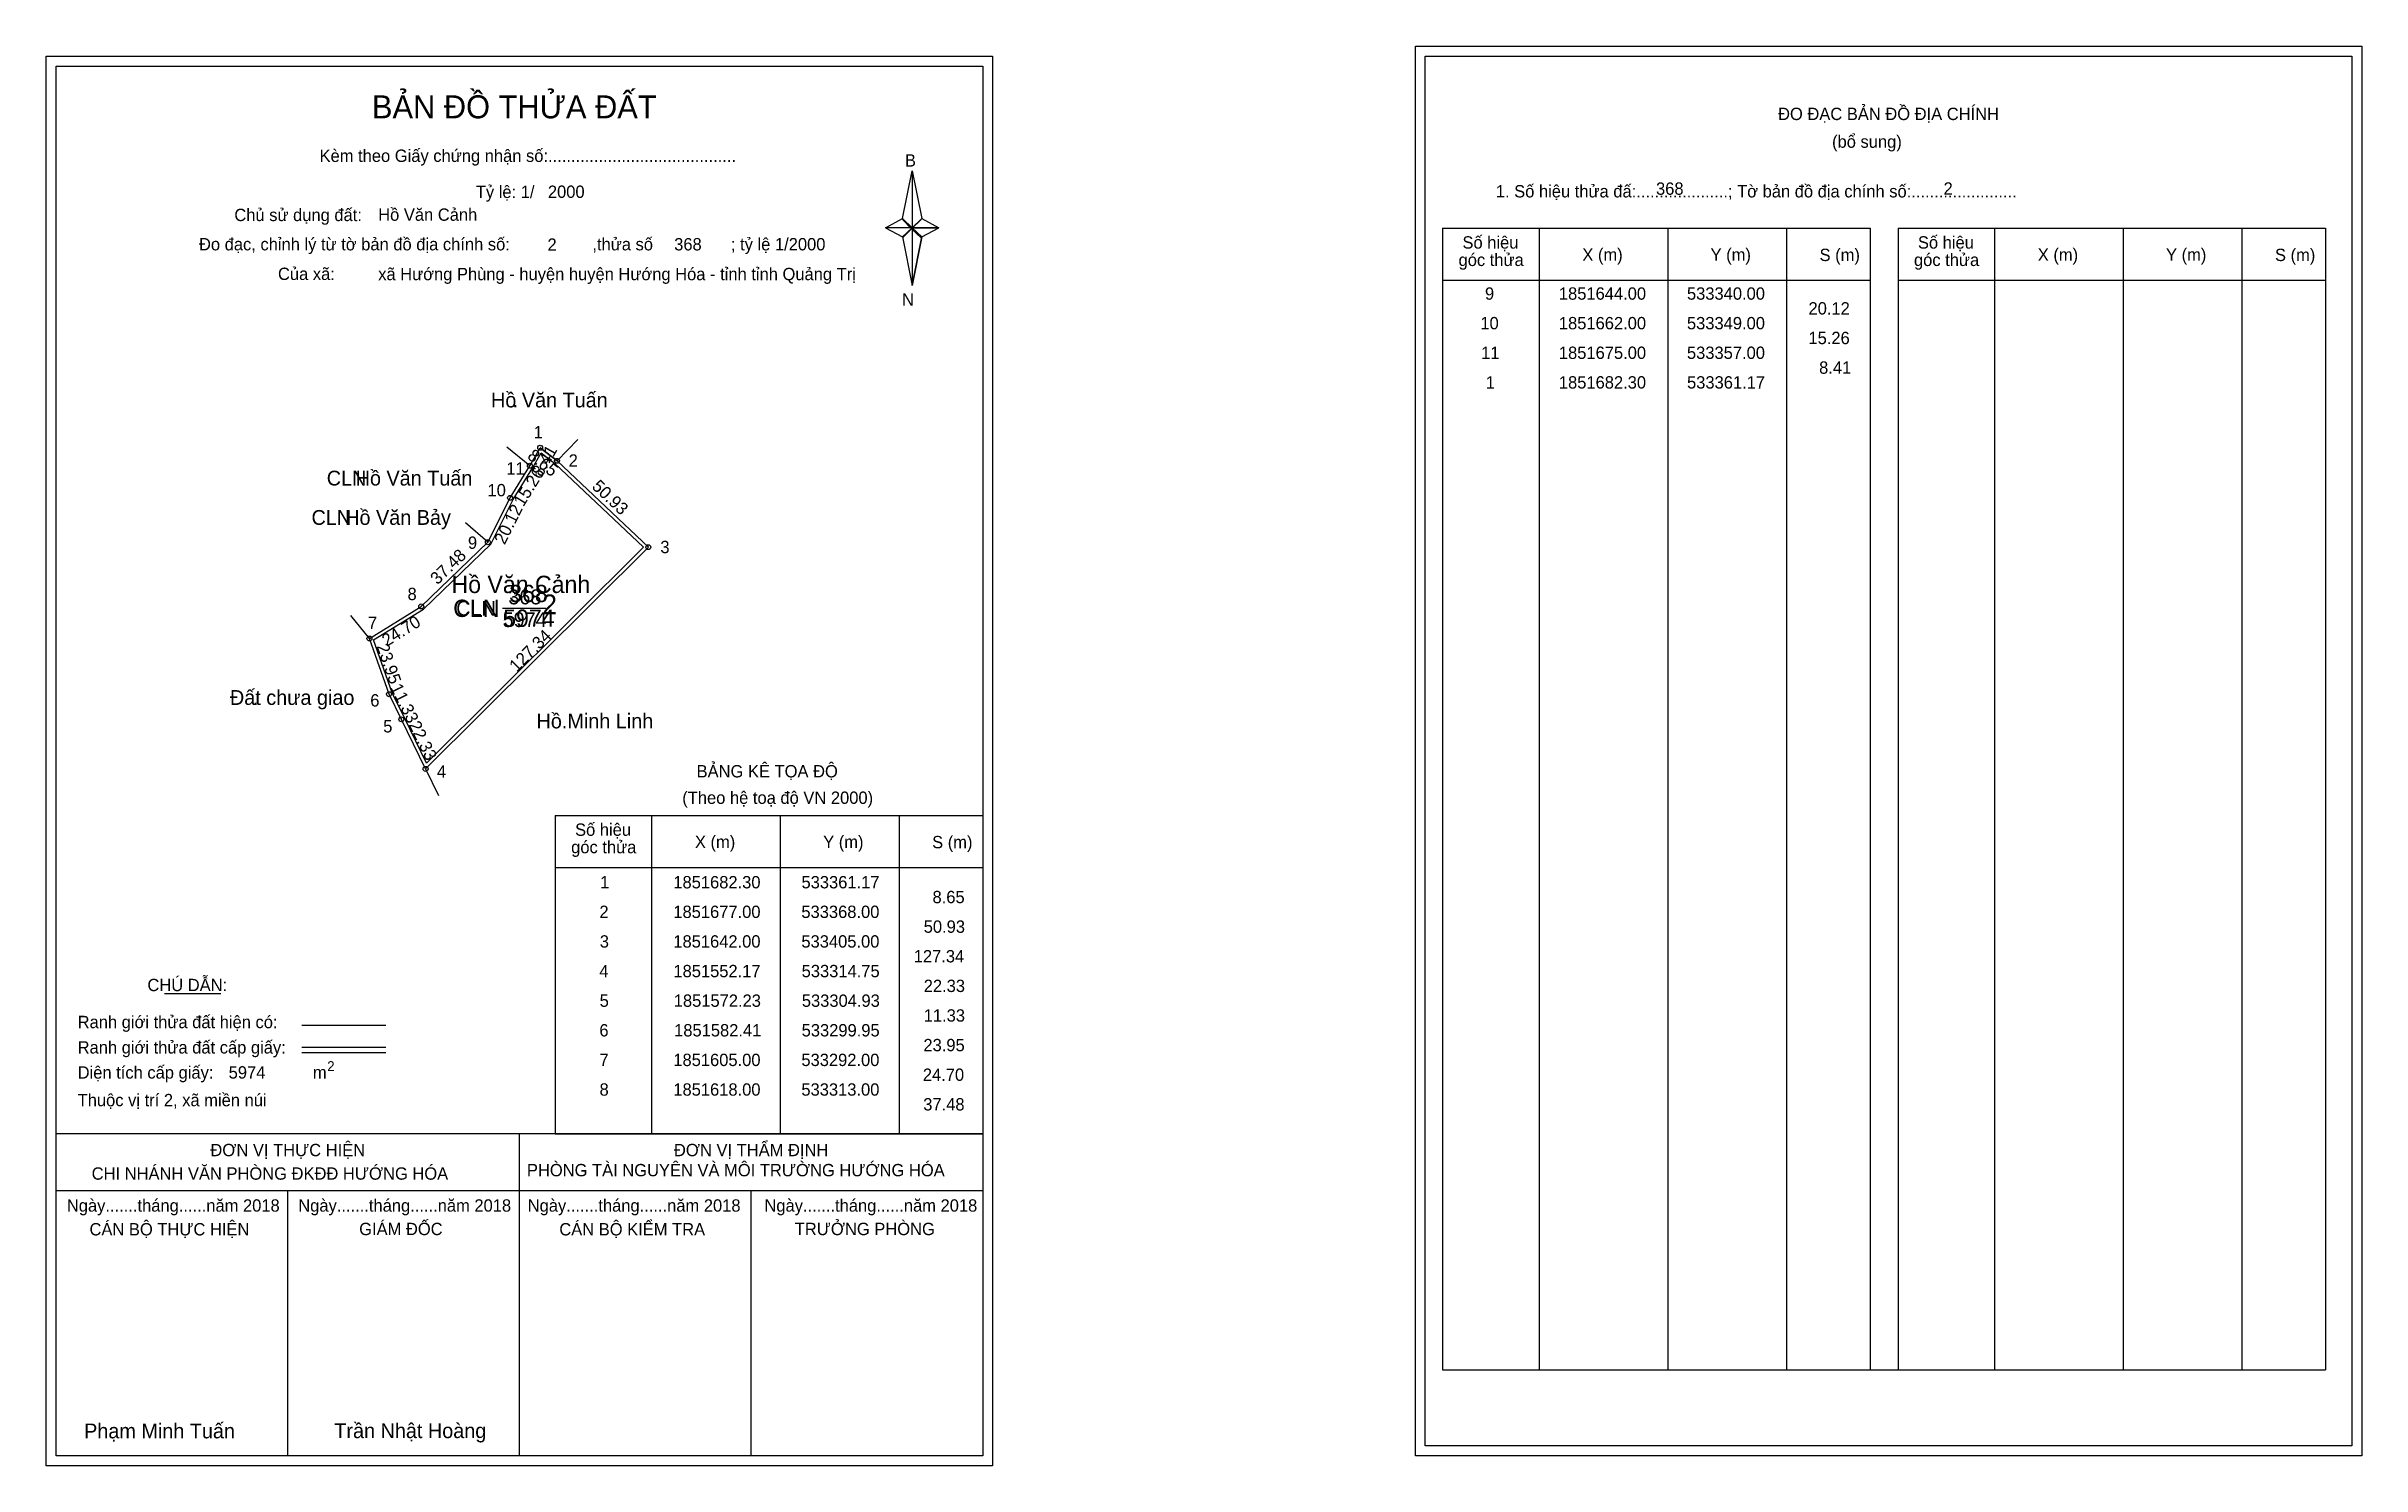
# Model space of a CAD drawing. Extents: x 533161 to 534099, y 1851270 to 1851845.
import ezdxf

# ---------------------------------------------------------------- set-up
doc = ezdxf.new("R2010")
doc.units = 0
for name, color, linetype in [('Level 1', 7, 'Continuous'), ('Level 10', 7, 'Continuous'), ('Level 11', 7, 'Continuous'), ('Level 13', 7, 'Continuous'), ('Level 2', 7, 'Continuous'), ('Level 27', 7, 'Continuous'), ('Level 3', 7, 'Continuous'), ('Level 36', 7, 'Continuous'), ('Level 4', 7, 'Continuous'), ('Level 49', 7, 'Continuous'), ('Level 5', 7, 'Continuous'), ('Level 53', 7, 'Continuous'), ('Level 55', 7, 'Continuous'), ('Level 6', 7, 'Continuous'), ('Level 60', 7, 'Continuous'), ('Level 63', 7, 'Continuous'), ('Level 7', 7, 'Continuous'), ('Level 9', 7, 'Continuous')]:
    doc.layers.add(name, color=color, linetype=linetype)

msp = doc.modelspace()

# ---------------------------------------------------------------- linework, layer by layer
at = {"layer": 'Level 1'}
for p, q in [((533165.09, 1851836.96), (533165.09, 1851836.96)), ((533719.74, 1851840.96), (533719.74, 1851840.96)), ((533507.94, 1851775.2), (533511.87, 1851794.48)), ((533511.87, 1851794.48), (533511.87, 1851771.43)), ((533511.87, 1851794.48), (533515.81, 1851775.2)), ((533501.05, 1851771.43), (533507.94, 1851775.2)), ((533507.94, 1851775.2), (533511.87, 1851771.43)), ((533511.58, 1851770.99), (533507.94, 1851774.76)), ((533511.87, 1851771.43), (533507.94, 1851767.75)), ((533511.58, 1851770.99), (533507.94, 1851767.31)), ((533507.94, 1851767.31), (533511.58, 1851770.99)), ((533515.51, 1851774.76), (533511.58, 1851770.99)), ((533511.58, 1851770.99), (533515.51, 1851774.76)), ((533515.51, 1851767.31), (533511.58, 1851770.99)), ((533515.81, 1851775.2), (533511.87, 1851771.43)), ((533511.87, 1851771.43), (533511.87, 1851748.03)), ((533511.87, 1851771.43), (533522.69, 1851771.43)), ((533511.87, 1851771.43), (533515.81, 1851767.75)), ((533515.81, 1851767.75), (533522.69, 1851771.43)), ((533726.8, 1851771.25), (533900.01, 1851771.25)), ((533765.98, 1851308.72), (533765.98, 1851771.25)), ((533818.13, 1851308.72), (533818.13, 1851771.25)), ((533866.07, 1851771.25), (533866.07, 1851308.72)), ((533900.01, 1851771.25), (533900.01, 1851308.72)), ((533911.32, 1851771.25), (534084.52, 1851771.25)), ((533950.5, 1851308.72), (533950.5, 1851771.25)), ((534002.64, 1851308.72), (534002.64, 1851771.25)), ((534050.59, 1851771.25), (534050.59, 1851308.72)), ((534084.52, 1851771.25), (534084.52, 1851308.72)), ((533507.94, 1851767.75), (533511.87, 1851748.03)), ((533515.81, 1851767.75), (533511.87, 1851748.03)), ((533726.8, 1851750.2), (533900.01, 1851750.2)), ((533911.32, 1851750.2), (534084.52, 1851750.2)), ((533367.28, 1851533.31), (533540.48, 1851533.31)), ((533406.46, 1851404.26), (533406.46, 1851533.31)), ((533458.6, 1851404.26), (533458.6, 1851533.31)), ((533506.55, 1851533.31), (533506.55, 1851404.26)), ((533367.28, 1851512.25), (533540.48, 1851512.25)), ((533208.93, 1851461.09), (533231.73, 1851461.09)), ((533264.66, 1851448.28), (533298.68, 1851448.28)), ((533264.66, 1851439.39), (533298.68, 1851439.39)), ((533264.66, 1851437.2), (533298.68, 1851437.2)), ((533378.75, 1851404.26), (533165.09, 1851404.26)), ((533540.48, 1851404.26), (533330.8, 1851404.26)), ((533352.79, 1851273.81), (533352.79, 1851404.26)), ((533367.28, 1851404.25), (533540.48, 1851404.25)), ((533540.49, 1851381.16), (533165.09, 1851381.16)), ((533258.94, 1851273.81), (533258.94, 1851381.16)), ((533446.64, 1851273.81), (533446.64, 1851381.16)), ((533726.8, 1851308.72), (534084.52, 1851308.72)), ((533540.48, 1851273.81), (533540.48, 1851273.81)), ((534095.14, 1851277.81), (534095.14, 1851277.81))]:
    msp.add_line(p, q, dxfattribs=at)
for points in [[(533507.94, 1851775.2), (533511.87, 1851794.48), (533511.87, 1851771.43)], [(533501.05, 1851771.43), (533507.94, 1851767.75), (533511.87, 1851771.43)], [(533511.87, 1851771.43), (533515.81, 1851775.2), (533522.69, 1851771.43)], [(533511.87, 1851771.43), (533511.87, 1851748.03), (533515.81, 1851767.75)]]:
    msp.add_lwpolyline(points, close=True, dxfattribs=at)
at = {"layer": 'Level 10'}
msp.add_line((533368, 1851677), (533361.17, 1851682.3), dxfattribs=at)
for points in [[(533299.95, 1851582.41), (533292, 1851605), (533313, 1851618), (533340, 1851644), (533349, 1851662), (533357, 1851675), (533361.17, 1851682.3), (533368, 1851677), (533405, 1851642), (533314.75, 1851552.17), (533304.93, 1851572.23)], [(533301.24, 1851582.95), (533293.69, 1851604.4), (533313.86, 1851616.89), (533341.14, 1851643.16), (533350.22, 1851661.32), (533358.2, 1851674.29), (533361.59, 1851680.21), (533367.09, 1851675.94), (533402.99, 1851641.97), (533315.15, 1851554.54), (533306.19, 1851572.85)]]:
    msp.add_lwpolyline(points, close=True, dxfattribs=at)
at = {"layer": 'Level 11'}
for centre in [(533357, 1851675), (533361.17, 1851682.3), (533368, 1851677), (533349, 1851662), (533340, 1851644), (533405, 1851642), (533313, 1851618), (533292, 1851605), (533299.95, 1851582.41), (533299.95, 1851582.41), (533304.93, 1851572.23), (533314.75, 1851552.17)]:
    msp.add_circle(centre, 1, dxfattribs=at)
at = {"layer": 'Level 27'}
for p, q in [((533368, 1851677), (533376.4, 1851685.57)), ((533357, 1851675), (533347.69, 1851682.57)), ((533340, 1851644), (533330.91, 1851651.83)), ((533292, 1851605), (533284.44, 1851614.32)), ((533314.75, 1851552.17), (533320.02, 1851541.39))]:
    msp.add_line(p, q, dxfattribs=at)
at = {"layer": 'Level 3'}
for p, q in [((533726.8, 1851771.25), (533726.8, 1851308.72)), ((533911.32, 1851771.25), (533911.32, 1851308.72)), ((533367.28, 1851533.31), (533367.28, 1851404.26))]:
    msp.add_line(p, q, dxfattribs=at)
at = {"layer": 'Level 63'}
for points in [[(533715.74, 1851844.96), (534099.14, 1851844.96), (534099.14, 1851273.81), (533715.74, 1851273.81)], [(533161.09, 1851840.96), (533544.49, 1851840.96), (533544.49, 1851269.81), (533161.09, 1851269.81)], [(533165.09, 1851836.96), (533540.49, 1851836.96), (533540.49, 1851273.81), (533165.09, 1851273.81)], [(533719.74, 1851840.96), (534095.14, 1851840.96), (534095.14, 1851277.81), (533719.74, 1851277.81)]]:
    msp.add_lwpolyline(points, close=True, dxfattribs=at)
at = {"layer": 'Level 9'}
msp.add_line((533345.94, 1851617.24), (533363.4, 1851617.24), dxfattribs=at)

# ---------------------------------------------------------------- texts
at = {"layer": 'Level 1'}
for s, height, p in [('BẢN ĐỒ THỬA ĐẤT', 9.3313, (533293.02, 1851815.77)), ('ĐO ĐẠC BẢN ĐỒ ĐỊA CHÍNH', 5, (533862.69, 1851815.08)), ('(bổ sung)', 5, (533884.57, 1851803.84)), ('Kèm theo Giấy chứng nhận số:.........................................', 5, (533271.79, 1851798.11)), ('B', 5, (533508.96, 1851796.23)), ('1. Số hiệu thửa đấ:....................; Tờ bản đồ địa chính số:.......................', 5, (533748.35, 1851783.72)), ('Chủ sử dụng đất:', 5, (533237.27, 1851774.13)), ('Số hiệu', 5, (533734.83, 1851762.99)), ('Số hiệu', 5, (533919.35, 1851762.99)), ('Đo đạc, chỉnh lý từ tờ bản đồ địa chính số:                  ,thửa số                 ; tỷ lệ 1/2000', 5, (533222.95, 1851762.27)), ('góc thửa', 5, (533733.25, 1851755.93)), ('X (m)', 5, (533783.4, 1851758.04)), ('Y (m)', 5, (533835.35, 1851758.04)), ('S (m)', 5, (533879.51, 1851757.94)), ('góc thửa', 5, (533917.76, 1851755.93)), ('X (m)', 5, (533967.91, 1851758.04)), ('Y (m)', 5, (534019.87, 1851758.04)), ('S (m)', 5, (534064.02, 1851757.94)), ('Của xã:', 5, (533254.95, 1851750.27)), ('N', 5, (533507.76, 1851739.89)), ('BẢNG KÊ TỌA ĐỘ', 5, (533424.55, 1851548.71)), ('(Theo hệ toạ độ VN 2000)', 5, (533418.74, 1851537.99)), ('Số hiệu', 5, (533375.31, 1851525.04)), ('X (m)', 5, (533423.87, 1851520.09)), ('Y (m)', 5, (533475.83, 1851520.09)), ('S (m)', 5, (533519.98, 1851519.99)), ('góc thửa', 5, (533373.73, 1851517.98)), ('CHÚ DẪN:', 5, (533202.05, 1851462.1)), ('Ranh giới thửa đất hiện có:', 5, (533173.79, 1851447.1)), ('Ranh giới thửa đất cấp giấy:', 5, (533173.79, 1851436.82)), ('Diện tích cấp giấy:', 5, (533173.79, 1851426.66)), ('2', 4, (533274.89, 1851429.72)), ('m', 5, (533269.1, 1851426.7)), ('Thuộc vị trí 2, xã miền núi', 5, (533173.79, 1851415.46)), ('ĐƠN VỊ THỰC HIỆN', 5, (533227.56, 1851395.22)), ('PHÒNG TÀI NGUYÊN VÀ MÔI TRƯỜNG HƯỚNG HÓA', 5, (533355.81, 1851387.08)), ('ĐƠN VỊ THẨM ĐỊNH', 5, (533415.36, 1851395.22)), ('CHI NHÁNH VĂN PHÒNG ĐKĐĐ HƯỚNG HÓA', 5, (533179.47, 1851385.7)), ('Ngày.......tháng......năm 2018', 5, (533169.42, 1851372.75)), ('Ngày.......tháng......năm 2018', 5, (533263.17, 1851372.75)), ('Ngày.......tháng......năm 2018', 5, (533356.12, 1851372.75)), ('Ngày.......tháng......năm 2018', 5, (533452.03, 1851372.75)), ('CÁN BỘ THỰC HIỆN', 5, (533178.59, 1851363.12)), ('GIÁM ĐỐC', 5, (533287.85, 1851363.24)), ('CÁN BỘ KIỂM TRA', 5, (533368.93, 1851363.12)), ('TRƯỞNG PHÒNG', 5, (533464.31, 1851363.24)), ('Phạm Minh Tuấn', 6, (533176.41, 1851280.89)), ('Trần Nhật Hoàng', 6, (533277.79, 1851280.99))]:
    msp.add_text(s, height=height, dxfattribs=at).set_placement(p)
at = {"layer": 'Level 11'}
msp.add_text('Tỷ lệ: 1/', height=5, dxfattribs=at).set_placement((533335.1, 1851783.49))
at = {"layer": 'Level 13'}
for s, p in [('CLN', (533327.15, 1851614.24)), ('368', (533348.27, 1851618.84)), ('5974', (533345.96, 1851609.64))]:
    msp.add_text(s, height=6, dxfattribs=at).set_placement(p)
at = {"layer": 'Level 2'}
msp.add_text('Hồ Văn Cảnh', height=7, dxfattribs=at).set_placement((533325.25, 1851623.43))
at = {"layer": 'Level 3'}
msp.add_text('CLN', height=7, dxfattribs=at).set_placement((533325.94, 1851613.73))
at = {"layer": 'Level 36'}
for s, p in [('.', (533349.98, 1851698.64)), ('CLN', (533274.71, 1851666.99)), ('CLN', (533268.53, 1851651.05)), ('.', (533244.75, 1851578.09)), ('.', (533369.9, 1851568.57))]:
    msp.add_text(s, height=6, dxfattribs=at).set_placement(p)
at = {"layer": 'Level 4'}
msp.add_text('368', height=7, dxfattribs=at).set_placement((533348.62, 1851619.73))
at = {"layer": 'Level 49'}
for s, rotation, p in [('8.65', 322.18896, (533355.62, 1851678.25)), ('8.41', 60.26357, (533361.83, 1851670.16)), ('15.26', 58.3925, (533354.34, 1851658.08)), ('50.93', 316.59114, (533381.79, 1851666.16)), ('20.12', 63.43495, (533346.76, 1851642.75)), ('37.48', 43.91908, (533319.56, 1851626.53)), ('24.70', 31.75948, (533299.02, 1851601.58)), ('23.95', 289.38828, (533294.81, 1851601.85)), ('127.34', 44.86637, (533351.64, 1851591.14)), ('11.33', 296.06763, (533300.36, 1851585.21)), ('22.33', 296.0832, (533307.76, 1851570.09))]:
    msp.add_text(s, height=5, rotation=rotation, dxfattribs=at).set_placement(p)
at = {"layer": 'Level 5'}
msp.add_text('5974', height=7, dxfattribs=at).set_placement((533346.19, 1851609.73))
at = {"layer": 'Level 53'}
for s, p in [('9', (533743.95, 1851742.28)), ('1851644.00', (533773.89, 1851742.28)), ('533340.00', (533825.78, 1851742.28)), ('20.12', (533875.03, 1851736.28)), ('10', (533742.08, 1851730.28)), ('1851662.00', (533773.89, 1851730.28)), ('533349.00', (533825.78, 1851730.28)), ('11', (533742.4, 1851718.28)), ('1851675.00', (533773.89, 1851718.28)), ('533357.00', (533825.78, 1851718.28)), ('15.26', (533875, 1851724.28)), ('8.41', (533879.32, 1851712.28)), ('1', (533744.25, 1851706.28)), ('1851682.30', (533773.89, 1851706.28)), ('533361.17', (533825.81, 1851706.28)), ('1', (533385.48, 1851503.75)), ('1851682.30', (533415.12, 1851503.75)), ('533361.17', (533467.04, 1851503.75)), ('2', (533385.18, 1851491.75)), ('1851677.00', (533415.12, 1851491.75)), ('533368.00', (533467, 1851491.75)), ('8.65', (533520.13, 1851497.75)), ('50.93', (533516.56, 1851485.75)), ('3', (533385.33, 1851479.75)), ('1851642.00', (533415.12, 1851479.75)), ('533405.00', (533467, 1851479.75)), ('127.34', (533512.51, 1851473.75)), ('4', (533385.15, 1851467.75)), ('1851552.17', (533415.15, 1851467.75)), ('533314.75', (533467.11, 1851467.75)), ('5', (533385.27, 1851455.75)), ('1851572.23', (533415.29, 1851455.75)), ('533304.93', (533467.18, 1851455.75)), ('22.33', (533516.56, 1851461.75)), ('11.33', (533516.56, 1851449.75)), ('6', (533385.16, 1851443.75)), ('1851582.41', (533415.44, 1851443.75)), ('533299.95', (533467.11, 1851443.75)), ('23.95', (533516.44, 1851437.75)), ('7', (533385.19, 1851431.75)), ('1851605.00', (533415.12, 1851431.75)), ('533292.00', (533467, 1851431.75)), ('24.70', (533516.21, 1851425.75)), ('8', (533385.23, 1851419.75)), ('1851618.00', (533415.12, 1851419.75)), ('533313.00', (533467, 1851419.75)), ('37.48', (533516.37, 1851413.75))]:
    msp.add_text(s, height=5, dxfattribs=at).set_placement(p)
at = {"layer": 'Level 55'}
for s, height, p in [('11', 0.8, (533356.48, 1851675)), ('366', 0.22, (533356.76, 1851674.78)), ('366', 0.22, (533356.76, 1851674.78)), ('0', 0.22, (533356.92, 1851674.78)), ('1', 0.8, (533360.95, 1851682.3)), ('0', 0.22, (533361.09, 1851682.08)), ('2', 0.8, (533367.73, 1851677)), ('0', 0.22, (533367.92, 1851676.78)), ('0', 0.22, (533367.92, 1851676.78)), ('10', 0.8, (533348.43, 1851662)), ('366', 0.22, (533348.76, 1851661.78)), ('366', 0.22, (533348.76, 1851661.78)), ('367', 0.22, (533339.76, 1851643.78)), ('366', 0.22, (533339.76, 1851643.78)), ('367', 0.22, (533339.76, 1851643.78)), ('366', 0.22, (533339.76, 1851643.78)), ('9', 0.8, (533339.73, 1851644)), ('3', 0.8, (533404.75, 1851642)), ('0', 0.22, (533404.92, 1851641.78)), ('8', 0.8, (533312.74, 1851618)), ('367', 0.22, (533312.76, 1851617.78)), ('367', 0.22, (533312.76, 1851617.78)), ('367', 0.22, (533291.76, 1851604.78)), ('367', 0.22, (533291.76, 1851604.78)), ('7', 0.8, (533291.73, 1851605)), ('0', 0.22, (533291.92, 1851604.78)), ('6', 0.8, (533299.68, 1851582.41)), ('0', 0.22, (533299.87, 1851582.19)), ('5', 0.8, (533304.67, 1851572.23)), ('0', 0.22, (533304.85, 1851572.01)), ('4', 0.8, (533314.47, 1851552.17)), ('0', 0.22, (533314.67, 1851551.95)), ('0', 0.22, (533314.67, 1851551.95))]:
    msp.add_text(s, height=height, dxfattribs=at).set_placement(p)
at = {"layer": 'Level 6'}
for s, p in [('2000', (533364.3, 1851783.53)), ('368', (533813.25, 1851784.8)), ('2', (533929.74, 1851784.84)), ('Hồ Văn Cảnh', (533295.54, 1851774.26)), ('2', (533364.14, 1851762.09)), ('368', (533415.46, 1851762.25)), ('xã Hướng Phùng - huyện huyện Hướng Hóa - tỉnh tỉnh Quảng Trị', (533295.56, 1851750.18)), ('5974', (533234.97, 1851426.67))]:
    msp.add_text(s, height=5, dxfattribs=at).set_placement(p)
at = {"layer": 'Level 60'}
for s, p in [('Hồ Văn Tuấn', (533341.26, 1851698.64)), ('Hồ Văn Tuấn', (533286.42, 1851666.99)), ('Hồ Văn Bảy', (533282.18, 1851651.05)), ('Đất chưa giao', (533235.49, 1851578.09)), ('Hồ Minh Linh', (533359.7, 1851568.57))]:
    msp.add_text(s, height=6, dxfattribs=at).set_placement(p)
at = {"layer": 'Level 7'}
msp.add_text('2', height=8, dxfattribs=at).set_placement((533362.03, 1851614.84))
at = {"layer": 'Level 9'}
for s, p in [('1', (533358.53, 1851686.08)), ('11', (533347.45, 1851671.43)), ('2', (533372.71, 1851674.62)), ('10', (533339.84, 1851662.61)), ('9', (533331.91, 1851641.32)), ('3', (533409.86, 1851639.58)), ('8', (533307.44, 1851620.55)), ('7', (533291.39, 1851608.81)), ('6', (533292.34, 1851577.44)), ('5', (533297.58, 1851566.92)), ('4', (533319.34, 1851548.61))]:
    msp.add_text(s, height=5, dxfattribs=at).set_placement(p)

doc.saveas('drawing.dxf')
